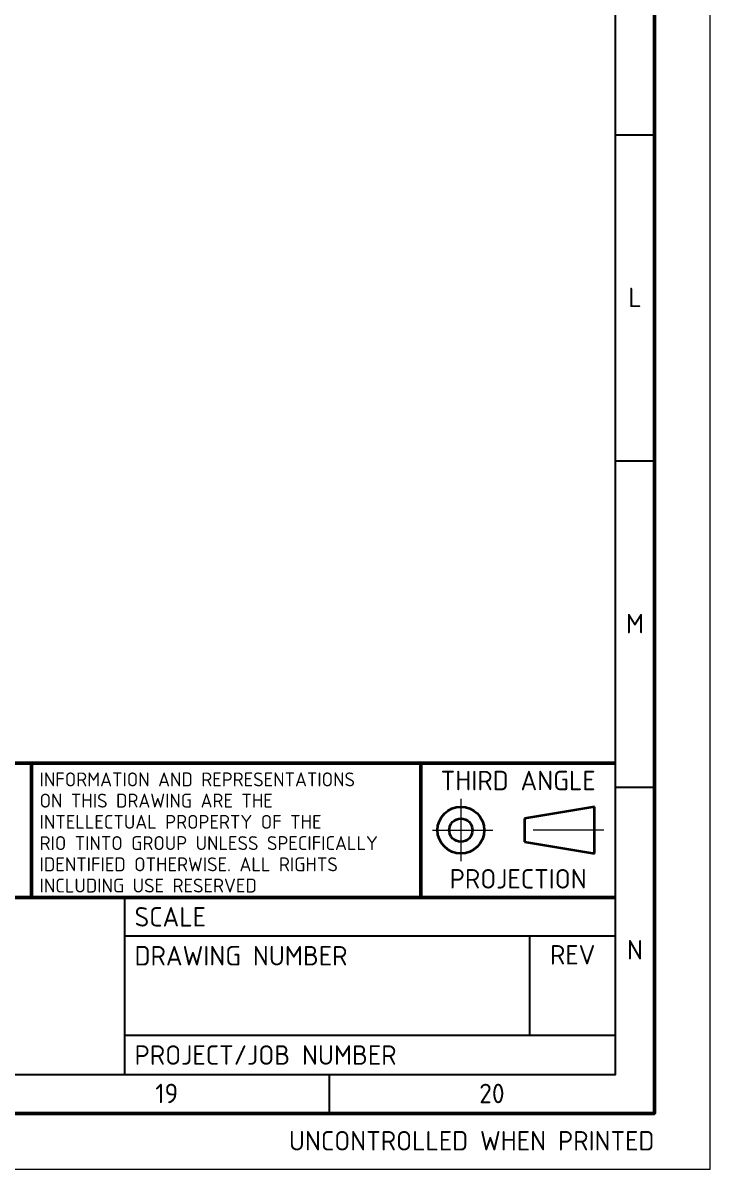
# Paper-space layout 'A0' of a CAD drawing. Header units: millimetres. Extents: x 0 to 1189, y 0 to 841.
# Drawn here: x 1065.5 to 1189, y 0 to 206 of the extents above; entities that cross this region are included whole.
import ezdxf
from ezdxf.enums import TextEntityAlignment as Align

# ---------------------------------------------------------------- set-up
doc = ezdxf.new("R2010")
doc.units = ezdxf.units.MM
doc.header["$MEASUREMENT"] = 0
doc.linetypes.add('DGN Style 7', pattern=[28.107364, 12.648314, -5.621473, 4.216105, -5.621473])
doc.layers.add('G_Border', color=7, linetype='Continuous', lineweight=18)
doc.styles.add('Style-ISO3098B', font='ISO3098B.shx')
doc.linetypes.add('Optic Underground', pattern='A,-118.110236,216.535433,-118.110236,216.535433,-216.535433,[1,dgnlstyle.shx,S=1.562305,R=0,X=0,Y=0],-98.425197', length=984.251969)

# ---------------------------------------------------------------- blocks, each defined once
blk = doc.blocks.new('RTA0')
at = {"layer": 'G_Border', "color": 230, "linetype": 'Continuous', "lineweight": 25}
for p, q in [((1172, 185.94), (1179, 185.94)), ((1172, 127.3), (1179, 127.3)), ((1172, 68.66), (1179, 68.66)), ((1083.8, 17), (1083.8, 48.85)), ((1172, 41.85), (1083.8, 41.85)), ((1156.6, 24), (1156.6, 41.85)), ((1172, 24), (1083.8, 24)), ((1120.55, 17), (1120.55, 10))]:
    blk.add_line(p, q, dxfattribs=at)
at = {"layer": 'G_Border', "color": 30, "linetype": 'Continuous', "lineweight": 50}
for p, q in [((1172, 73), (17, 73)), ((1067, 48.85), (1067, 73)), ((1137, 48.85), (1137, 73)), ((882.9, 48.85), (1172, 48.85))]:
    blk.add_line(p, q, dxfattribs=at)
at = {"layer": 'G_Border', "color": 7, "linetype": 'DGN Style 7', "lineweight": 18}
for p, q in [((1144.21, 66.53), (1144.21, 55.33)), ((1139.12, 60.93), (1149.96, 60.93)), ((1169.88, 60.93), (1153.4, 60.93))]:
    blk.add_line(p, q, dxfattribs=at)
at = {"layer": 'G_Border', "color": 230, "linetype": 'Continuous', "lineweight": 35}
for p, q in [((1168.22, 65.13), (1155.62, 63.03)), ((1168.22, 56.73), (1168.22, 65.13)), ((1155.62, 63.03), (1155.62, 58.83)), ((1155.62, 58.83), (1168.22, 56.73))]:
    blk.add_line(p, q, dxfattribs=at)
for radius in [4.2, 2.1]:
    blk.add_circle((1144.21, 60.93), radius, dxfattribs=at)
at = {"layer": 'G_Border', "color": 7, "linetype": 'Continuous', "lineweight": 18}
blk.add_3dface([(0, 0), (1189, 0), (1189, 841), (0, 841)], dxfattribs=at)
at = {"layer": 'G_Border', "color": 30, "linetype": 'Continuous', "lineweight": 50}
blk.add_3dface([(10, 10), (1179, 10), (1179, 831), (10, 831)], dxfattribs=at)
at = {"layer": 'G_Border', "color": 230, "linetype": 'Continuous', "lineweight": 25}
blk.add_3dface([(17, 17), (1172, 17), (1172, 824), (17, 824)], dxfattribs=at)
at = {"layer": 'G_Border', "color": 7, "linetype": 'Continuous', "lineweight": 25, "style": 'Style-ISO3098B'}
for s, p in [('L', (1175.5, 156.7)), ('M', (1175.5, 98.06)), ('THIRD ANGLE', (1154.5, 69.85)), ('PROJECTION', (1154.5, 52.18)), ('N', (1175.5, 39.42)), ('19', (1091.33, 13.59)), ('20', (1149.78, 13.59))]:
    blk.add_text(s, height=3.5, dxfattribs=at).set_placement(p, align=Align.MIDDLE_CENTER)
for s, p in [('SCALE', (1085.55, 43.6)), ('DRAWING NUMBER', (1085.55, 36.6)), ('PROJECT/JOB NUMBER', (1085.55, 18.75))]:
    blk.add_text(s, height=3.5, dxfattribs=at).set_placement(p)
blk.add_text('REV', height=3.5, dxfattribs=at).set_placement((1164.3, 40.27), align=Align.TOP_CENTER)
blk.add_text('UNCONTROLLED WHEN PRINTED', height=3.5, dxfattribs=at).set_placement((1179, 5.09), align=Align.MIDDLE_RIGHT)
at = {"layer": 'G_Border', "color": 7, "lineweight": 25, "insert": (1068.49, 60.51), "char_height": 2.5, "attachment_point": 4, "line_spacing_factor": 0.915839, "style": 'Style-ISO3098B'}
blk.add_mtext('INFORMATION AND REPRESENTATIONS\\PON THIS DRAWING ARE THE\\PINTELLECTUAL PROPERTY OF THE\\PRIO TINTO GROUP UNLESS SPECIFICALLY\\PIDENTIFIED OTHERWISE. ALL RIGHTS\\PINCLUDING USE RESERVED', dxfattribs=at)
at = {"layer": 'G_Border', "color": 7, "linetype": 'Continuous', "lineweight": 25, "style": 'Style-ISO3098B'}
for tag, p in [('110 Ref1', (32.75, 71.25)), ('026 Rev1', (225.25, 71.25)), ('027 By1', (236.45, 71.25)), ('028 Date1', (250.45, 71.25)), ('029 Description1', (275.45, 71.25)), ('030 Ckd1', (436.65, 71.25)), ('031 App1', (450.65, 71.25)), ('068 Rev8', (471.65, 71.25)), ('069 By8', (482.85, 71.25)), ('070 Date8', (496.85, 71.25)), ('071 Description8', (521.85, 71.25)), ('072 Ckd8', (683.05, 71.25)), ('073 App8', (697.05, 71.25)), ('111 Ref2', (32.75, 64.25)), ('032 Rev2', (225.25, 64.25)), ('033 By2', (236.45, 64.25)), ('034 Date2', (250.45, 64.25)), ('035 Description2', (275.45, 64.25)), ('036 Ckd2', (436.65, 64.25)), ('037 App2', (450.65, 64.25)), ('074 Rev9', (471.65, 64.25)), ('075 By9', (482.85, 64.25)), ('076 Date9', (496.85, 64.25)), ('077 Description9', (521.85, 64.25)), ('078 Ckd9', (683.05, 64.25)), ('079 App9', (697.05, 64.25)), ('112 Ref3', (32.75, 57.25)), ('038 Rev3', (225.25, 57.25)), ('039 By3', (236.45, 57.25)), ('040 Date3', (250.45, 57.25)), ('041 Description3', (275.45, 57.25)), ('042 Ckd3', (436.65, 57.25)), ('043 App3', (450.65, 57.25)), ('080 Rev10', (471.65, 57.25)), ('081 By10', (482.85, 57.25)), ('082 Date10', (496.85, 57.25)), ('083 Description10', (521.85, 57.25)), ('084 Ckd10', (683.05, 57.25)), ('085 App10', (697.05, 57.25)), ('113 Ref4', (32.75, 50.25)), ('044 Rev4', (225.25, 50.25)), ('045 By4', (236.45, 50.25)), ('046 Date4', (250.45, 50.25)), ('047 Description4', (275.45, 50.25)), ('048 Ckd4', (436.65, 50.25)), ('049 App4', (450.65, 50.25)), ('086 Rev11', (471.65, 50.25)), ('087 By11', (482.85, 50.25)), ('088 Date11', (496.85, 50.25)), ('089 Description11', (521.85, 50.25)), ('090 Ckd11', (683.05, 50.25)), ('091 App11', (697.05, 50.25)), ('005 Scale', (1106.55, 47.1)), ('114 Ref5', (32.75, 43.25)), ('050 Rev5', (225.25, 43.25)), ('051 By5', (236.45, 43.25)), ('052 Date5', (250.45, 43.25)), ('053 Description5', (275.45, 43.25)), ('054 Ckd5', (436.65, 43.25)), ('055 App5', (450.65, 43.25)), ('092 Rev12', (471.65, 43.25)), ('093 By12', (482.85, 43.25)), ('094 Date12', (496.85, 43.25)), ('095 Description12', (521.85, 43.25)), ('096 Ckd12', (683.05, 43.25)), ('097 App12', (697.05, 43.25)), ('115 Ref6', (32.75, 36.25)), ('056 Rev6', (225.25, 36.25)), ('057 By6', (236.45, 36.25)), ('058 Date6', (250.45, 36.25)), ('059 Description6', (275.45, 36.25)), ('060 Ckd6', (436.65, 36.25)), ('061 App6', (450.65, 36.25)), ('098 Rev13', (471.65, 36.25)), ('099 By13', (482.85, 36.25)), ('100 Date13', (496.85, 36.25)), ('101 Description13', (521.85, 36.25)), ('102 Ckd13', (683.05, 36.25)), ('103 App13', (697.05, 36.25)), ('116 Ref7', (32.75, 29.25)), ('062 Rev7', (225.25, 29.25)), ('063 By7', (236.45, 29.25)), ('064 Date7', (250.45, 29.25)), ('065 Description7', (275.45, 29.25)), ('066 Ckd7', (436.65, 29.25)), ('067 App7', (450.65, 29.25)), ('104 Rev14', (471.65, 29.25)), ('105 By14', (482.85, 29.25)), ('106 Date14', (496.85, 29.25)), ('107 Description14', (521.85, 29.25)), ('108 Ckd14', (683.05, 29.25)), ('109 App14', (697.05, 29.25)), ('117 Ref8', (32.75, 22.25)), ('023 Blank Person Title', (767.05, 22.25))]:
    blk.add_attdef(tag, text='', height=3.5, dxfattribs=at).set_placement(p, align=Align.TOP_LEFT)
at = {"layer": 'G_Border', "color": 7, "linetype": 'Continuous', "lineweight": 18, "style": 'Style-ISO3098B'}
for tag, p in [('009 Drawn', (810.45, 71.25)), ('010 Drawn Date', (852.45, 71.25)), ('011 Traced', (810.45, 64.25)), ('012 Traced Date', (852.45, 64.25)), ('013 Checked', (810.45, 57.25)), ('014 Checked Date', (852.45, 57.25)), ('015 Supt Draft', (810.45, 50.25)), ('016 Supt Draft Date', (852.45, 50.25)), ('017 Proj Eng', (810.45, 43.25)), ('018 Proj Eng Date', (852.45, 43.25)), ('019 Approved', (810.45, 36.25)), ('020 Approved Date', (852.45, 36.25)), ('021 App for Const', (810.45, 29.25)), ('022 App for Const Date', (852.45, 29.25)), ('024 Blank Person Name', (810.45, 22.25)), ('025 Blank Person Date', (852.45, 22.25))]:
    blk.add_attdef(tag, text='', height=3.5, dxfattribs=at).set_placement(p, align=Align.TOP_LEFT)
at = {"layer": 'G_Border', "color": 7, "linetype": 'Continuous', "lineweight": 35, "style": 'Style-ISO3098B', "flags": 8}
blk.add_attdef('001 Title Line 1', text='', height=5, dxfattribs=at).set_placement((885.4, 46.35), align=Align.TOP_LEFT)
at = {"layer": 'G_Border', "color": 7, "linetype": 'Continuous', "lineweight": 35, "style": 'Style-ISO3098B'}
for tag, p in [('002 Title Line 2', (885.4, 38.85)), ('003 Title Line 3', (885.4, 31.35)), ('006 Drawing Number', (1086.3, 31.5)), ('007 Title Rev', (1160.33, 31.5)), ('004 Title Line 4', (885.4, 23.85))]:
    blk.add_attdef(tag, text='', height=5, dxfattribs=at).set_placement(p, align=Align.TOP_LEFT)
at = {"layer": 'G_Border', "color": 7, "linetype": 'Continuous', "lineweight": 25, "style": 'Style-ISO3098B'}
blk.add_attdef('008 Project Number', (0, 0), '', height=3.5, dxfattribs=at)

psp = doc.layouts.new('A0')

# ---------------------------------------------------------------- block references
at = {"linetype": 'Optic Underground'}
psp.add_blockref('RTA0', (0, 0), dxfattribs=at)

doc.saveas('drawing.dxf')
